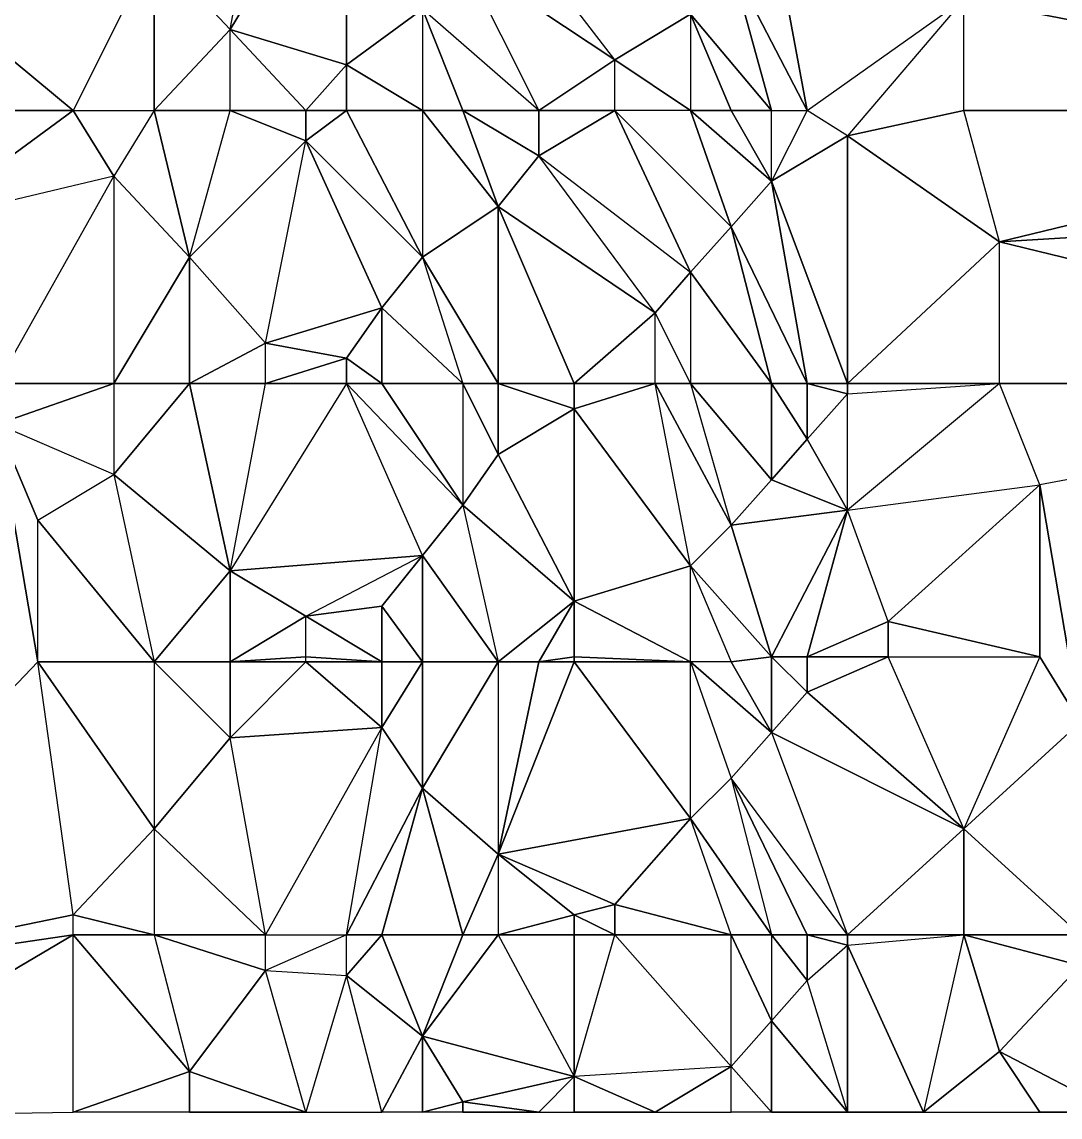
# Model space of a CAD drawing. Header units: metres. Extents: x 121.06818 to 121.07159, y 3.17836 to 3.18313.
# Drawn here: x 121.0695239 to 121.069729, y 3.178596 to 3.1788125 of the extents above; entities that cross this region are included whole.
import ezdxf

# ---------------------------------------------------------------- set-up
doc = ezdxf.new("R2010")
doc.units = ezdxf.units.M

msp = doc.modelspace()

# ---------------------------------------------------------------- linework, layer by layer
at = {"layer": 'DELAUNEY1000', "color": 252}
msp.add_3dface([(121.069633, 3.178686, 0.01013), (121.069656, 3.178686, 0.01015), (121.069633, 3.178687, 0.01013)], dxfattribs=at)
at = {"layer": 'DELAUNEY1007', "color": 252}
msp.add_3dface([(121.069603, 3.178686, 0.0101), (121.069595, 3.178673, 0.01009), (121.069595, 3.178686, 0.01009)], dxfattribs=at)
at = {"layer": 'DELAUNEY1008', "color": 252}
msp.add_3dface([(121.069725, 3.178687, 0.0102), (121.069733, 3.178674, 0.0102), (121.069725, 3.178721, 0.0102)], dxfattribs=at)
at = {"layer": 'DELAUNEY1017', "color": 252}
msp.add_3dface([(121.069618, 3.178686, 0.01011), (121.069603, 3.178686, 0.0101), (121.069603, 3.178707, 0.0101)], dxfattribs=at)
at = {"layer": 'DELAUNEY1018', "color": 252}
msp.add_3dface([(121.069656, 3.178686, 0.01015), (121.069672, 3.178672, 0.01017), (121.069664, 3.178686, 0.01016)], dxfattribs=at)
at = {"layer": 'DELAUNEY1019', "color": 252}
msp.add_3dface([(121.069664, 3.178686, 0.01016), (121.069672, 3.178672, 0.01017), (121.069672, 3.178687, 0.01017)], dxfattribs=at)
at = {"layer": 'DELAUNEY1020', "color": 252}
msp.add_3dface([(121.069695, 3.178687, 0.01019), (121.069725, 3.178687, 0.0102), (121.069695, 3.178694, 0.01019)], dxfattribs=at)
at = {"layer": 'DELAUNEY1036', "color": 252}
msp.add_3dface([(121.069664, 3.178686, 0.01016), (121.069656, 3.178686, 0.01015), (121.069656, 3.178705, 0.01015)], dxfattribs=at)
at = {"layer": 'DELAUNEY1046', "color": 252}
msp.add_3dface([(121.06955, 3.178686, 0.01006), (121.069565, 3.178686, 0.01007), (121.069565, 3.178704, 0.01007)], dxfattribs=at)
at = {"layer": 'DELAUNEY1047', "color": 252}
msp.add_3dface([(121.069565, 3.178686, 0.01007), (121.06958, 3.178686, 0.01008), (121.06958, 3.178687, 0.01008)], dxfattribs=at)
at = {"layer": 'DELAUNEY1048', "color": 252}
msp.add_3dface([(121.069595, 3.178686, 0.01009), (121.06958, 3.178686, 0.01008), (121.06958, 3.178687, 0.01008)], dxfattribs=at)
at = {"layer": 'DELAUNEY1049', "color": 252}
msp.add_3dface([(121.069603, 3.178686, 0.0101), (121.069595, 3.178686, 0.01009), (121.069595, 3.178697, 0.01009)], dxfattribs=at)
at = {"layer": 'DELAUNEY1050', "color": 252}
msp.add_3dface([(121.069664, 3.178686, 0.01016), (121.069672, 3.178687, 0.01017), (121.069656, 3.178705, 0.01015)], dxfattribs=at)
at = {"layer": 'DELAUNEY1051', "color": 252}
msp.add_3dface([(121.069672, 3.178687, 0.01017), (121.069679, 3.17868, 0.01018), (121.069679, 3.178687, 0.01018)], dxfattribs=at)
at = {"layer": 'DELAUNEY1071', "color": 252}
msp.add_3dface([(121.069565, 3.178686, 0.01007), (121.06958, 3.178687, 0.01008), (121.06958, 3.178695, 0.01008)], dxfattribs=at)
at = {"layer": 'DELAUNEY1072', "color": 252}
msp.add_3dface([(121.069672, 3.178687, 0.01017), (121.069679, 3.178687, 0.01018), (121.069687, 3.178716, 0.01019)], dxfattribs=at)
at = {"layer": 'DELAUNEY1073', "color": 252}
msp.add_3dface([(121.069679, 3.178687, 0.01018), (121.069695, 3.178687, 0.01019), (121.069695, 3.178694, 0.01019)], dxfattribs=at)
at = {"layer": 'DELAUNEY1084', "color": 252}
msp.add_3dface([(121.069595, 3.178686, 0.01009), (121.06958, 3.178687, 0.01008), (121.06958, 3.178695, 0.01008)], dxfattribs=at)
at = {"layer": 'DELAUNEY1085', "color": 252}
msp.add_3dface([(121.069626, 3.178686, 0.01012), (121.069633, 3.178687, 0.01013), (121.069633, 3.178698, 0.01013)], dxfattribs=at)
at = {"layer": 'DELAUNEY1098', "color": 252}
msp.add_3dface([(121.069565, 3.178686, 0.01007), (121.06958, 3.178695, 0.01008), (121.069565, 3.178704, 0.01007)], dxfattribs=at)
at = {"layer": 'DELAUNEY1099', "color": 252}
msp.add_3dface([(121.069633, 3.178687, 0.01013), (121.069656, 3.178686, 0.01015), (121.069633, 3.178698, 0.01013)], dxfattribs=at)
at = {"layer": 'DELAUNEY1100', "color": 252}
msp.add_3dface([(121.069679, 3.178687, 0.01018), (121.069695, 3.178694, 0.01019), (121.069687, 3.178716, 0.01019)], dxfattribs=at)
at = {"layer": 'DELAUNEY1117', "color": 252}
msp.add_3dface([(121.069595, 3.178686, 0.01009), (121.06958, 3.178695, 0.01008), (121.069595, 3.178697, 0.01009)], dxfattribs=at)
at = {"layer": 'DELAUNEY1118', "color": 252}
msp.add_3dface([(121.069595, 3.178697, 0.01009), (121.06958, 3.178695, 0.01008), (121.069603, 3.178707, 0.0101)], dxfattribs=at)
at = {"layer": 'DELAUNEY1119', "color": 252}
msp.add_3dface([(121.069603, 3.178686, 0.0101), (121.069595, 3.178697, 0.01009), (121.069603, 3.178707, 0.0101)], dxfattribs=at)
at = {"layer": 'DELAUNEY1120', "color": 252}
msp.add_3dface([(121.069633, 3.178698, 0.01013), (121.069656, 3.178686, 0.01015), (121.069656, 3.178705, 0.01015)], dxfattribs=at)
at = {"layer": 'DELAUNEY1121', "color": 252}
msp.add_3dface([(121.069695, 3.178694, 0.01019), (121.069725, 3.178687, 0.0102), (121.069725, 3.178721, 0.0102)], dxfattribs=at)
at = {"layer": 'DELAUNEY1135', "color": 252}
msp.add_3dface([(121.06955, 3.178686, 0.01006), (121.069565, 3.178704, 0.01007), (121.069542, 3.178723, 0.01006)], dxfattribs=at)
at = {"layer": 'DELAUNEY1136', "color": 252}
msp.add_3dface([(121.069633, 3.178698, 0.01013), (121.069656, 3.178705, 0.01015), (121.069633, 3.178736, 0.01013)], dxfattribs=at)
at = {"layer": 'DELAUNEY1149', "color": 252}
msp.add_3dface([(121.069519, 3.178733, 0.01005), (121.069527, 3.178686, 0.01005), (121.069527, 3.178714, 0.01005)], dxfattribs=at)
at = {"layer": 'DELAUNEY1150', "color": 252}
msp.add_3dface([(121.069565, 3.178704, 0.01007), (121.06958, 3.178695, 0.01008), (121.069603, 3.178707, 0.0101)], dxfattribs=at)
at = {"layer": 'DELAUNEY1151', "color": 252}
msp.add_3dface([(121.069618, 3.178686, 0.01011), (121.069603, 3.178707, 0.0101), (121.069611, 3.178717, 0.01011)], dxfattribs=at)
at = {"layer": 'DELAUNEY1152', "color": 252}
msp.add_3dface([(121.069618, 3.178686, 0.01011), (121.069633, 3.178698, 0.01013), (121.069611, 3.178717, 0.01011)], dxfattribs=at)
at = {"layer": 'DELAUNEY1160', "color": 252}
msp.add_3dface([(121.069656, 3.178705, 0.01015), (121.069672, 3.178687, 0.01017), (121.069664, 3.178713, 0.01016)], dxfattribs=at)
at = {"layer": 'DELAUNEY1161', "color": 252}
msp.add_3dface([(121.069664, 3.178713, 0.01016), (121.069656, 3.178705, 0.01015), (121.069649, 3.178741, 0.01015)], dxfattribs=at)
at = {"layer": 'DELAUNEY1162', "color": 252}
msp.add_3dface([(121.069664, 3.178713, 0.01016), (121.069672, 3.178687, 0.01017), (121.069687, 3.178716, 0.01019)], dxfattribs=at)
at = {"layer": 'DELAUNEY1172', "color": 252}
msp.add_3dface([(121.069519, 3.178733, 0.01005), (121.069527, 3.178714, 0.01005), (121.069542, 3.178723, 0.01006)], dxfattribs=at)
at = {"layer": 'DELAUNEY1173', "color": 252}
msp.add_3dface([(121.06955, 3.178686, 0.01006), (121.069527, 3.178714, 0.01005), (121.069542, 3.178723, 0.01006)], dxfattribs=at)
at = {"layer": 'DELAUNEY1174', "color": 252}
msp.add_3dface([(121.069611, 3.178717, 0.01011), (121.069603, 3.178707, 0.0101), (121.069588, 3.178741, 0.01009)], dxfattribs=at)
at = {"layer": 'DELAUNEY1175', "color": 252}
msp.add_3dface([(121.069695, 3.178694, 0.01019), (121.069687, 3.178716, 0.01019), (121.069725, 3.178721, 0.0102)], dxfattribs=at)
at = {"layer": 'DELAUNEY1182', "color": 252}
msp.add_3dface([(121.069611, 3.178717, 0.01011), (121.069633, 3.178698, 0.01013), (121.069618, 3.178727, 0.01012)], dxfattribs=at)
at = {"layer": 'DELAUNEY1183', "color": 252}
msp.add_3dface([(121.069664, 3.178713, 0.01016), (121.069687, 3.178716, 0.01019), (121.069672, 3.178722, 0.01017)], dxfattribs=at)
at = {"layer": 'DELAUNEY1184', "color": 252}
msp.add_3dface([(121.069725, 3.178721, 0.0102), (121.069733, 3.178674, 0.0102), (121.069832, 3.178741, 0.01021)], dxfattribs=at)
at = {"layer": 'DELAUNEY1191', "color": 252}
msp.add_3dface([(121.069542, 3.178723, 0.01006), (121.069565, 3.178704, 0.01007), (121.069557, 3.178741, 0.01007)], dxfattribs=at)
at = {"layer": 'DELAUNEY1201', "color": 252}
msp.add_3dface([(121.069832, 3.178741, 0.01021), (121.069725, 3.178721, 0.0102), (121.069717, 3.178741, 0.0102)], dxfattribs=at)
at = {"layer": 'DELAUNEY1217', "color": 252}
msp.add_3dface([(121.069664, 3.178713, 0.01016), (121.069672, 3.178722, 0.01017), (121.069656, 3.178741, 0.01016)], dxfattribs=at)
at = {"layer": 'DELAUNEY1218', "color": 252}
msp.add_3dface([(121.069687, 3.178716, 0.01019), (121.069725, 3.178721, 0.0102), (121.069717, 3.178741, 0.0102)], dxfattribs=at)
at = {"layer": 'DELAUNEY1230', "color": 252}
msp.add_3dface([(121.069611, 3.178717, 0.01011), (121.069618, 3.178727, 0.01012), (121.069611, 3.178741, 0.01011)], dxfattribs=at)
at = {"layer": 'DELAUNEY1231', "color": 252}
msp.add_3dface([(121.069618, 3.178727, 0.01012), (121.069633, 3.178698, 0.01013), (121.069633, 3.178736, 0.01013)], dxfattribs=at)
at = {"layer": 'DELAUNEY1232', "color": 252}
msp.add_3dface([(121.069672, 3.178722, 0.01017), (121.069687, 3.178716, 0.01019), (121.069679, 3.17873, 0.01018)], dxfattribs=at)
at = {"layer": 'DELAUNEY1258', "color": 252}
msp.add_3dface([(121.069565, 3.178704, 0.01007), (121.069572, 3.178741, 0.01008), (121.069588, 3.178741, 0.01009)], dxfattribs=at)
at = {"layer": 'DELAUNEY1259', "color": 252}
msp.add_3dface([(121.069565, 3.178704, 0.01007), (121.069572, 3.178741, 0.01008), (121.069557, 3.178741, 0.01007)], dxfattribs=at)
at = {"layer": 'DELAUNEY1260', "color": 252}
msp.add_3dface([(121.069588, 3.178741, 0.01009), (121.069565, 3.178704, 0.01007), (121.069603, 3.178707, 0.0101)], dxfattribs=at)
at = {"layer": 'DELAUNEY1261', "color": 252}
msp.add_3dface([(121.069618, 3.178727, 0.01012), (121.069633, 3.178736, 0.01013), (121.069618, 3.178741, 0.01012)], dxfattribs=at)
at = {"layer": 'DELAUNEY1262', "color": 252}
msp.add_3dface([(121.069633, 3.178736, 0.01013), (121.069656, 3.178705, 0.01015), (121.069649, 3.178741, 0.01015)], dxfattribs=at)
at = {"layer": 'DELAUNEY1271', "color": 252}
msp.add_3dface([(121.069588, 3.178741, 0.01009), (121.069572, 3.178741, 0.01008), (121.069588, 3.178746, 0.01009)], dxfattribs=at)
at = {"layer": 'DELAUNEY1272', "color": 252}
msp.add_3dface([(121.069664, 3.178713, 0.01016), (121.069649, 3.178741, 0.01015), (121.069656, 3.178741, 0.01016)], dxfattribs=at)
at = {"layer": 'DELAUNEY1273', "color": 252}
msp.add_3dface([(121.069672, 3.178722, 0.01017), (121.069679, 3.17873, 0.01018), (121.069672, 3.178741, 0.01017)], dxfattribs=at)
at = {"layer": 'DELAUNEY1274', "color": 252}
msp.add_3dface([(121.069679, 3.17873, 0.01018), (121.069687, 3.178716, 0.01019), (121.069687, 3.178739, 0.01019)], dxfattribs=at)
at = {"layer": 'DELAUNEY1286', "color": 252}
msp.add_3dface([(121.069542, 3.178723, 0.01006), (121.069557, 3.178741, 0.01007), (121.069542, 3.178741, 0.01006)], dxfattribs=at)
at = {"layer": 'DELAUNEY1287', "color": 252}
msp.add_3dface([(121.069611, 3.178717, 0.01011), (121.069588, 3.178741, 0.01009), (121.069595, 3.178741, 0.0101)], dxfattribs=at)
at = {"layer": 'DELAUNEY1288', "color": 252}
msp.add_3dface([(121.069595, 3.178741, 0.0101), (121.069588, 3.178741, 0.01009), (121.069588, 3.178746, 0.01009)], dxfattribs=at)
at = {"layer": 'DELAUNEY1289', "color": 252}
msp.add_3dface([(121.069611, 3.178717, 0.01011), (121.069595, 3.178741, 0.0101), (121.069611, 3.178741, 0.01011)], dxfattribs=at)
at = {"layer": 'DELAUNEY1290', "color": 252}
msp.add_3dface([(121.069633, 3.178736, 0.01013), (121.069649, 3.178741, 0.01015), (121.069633, 3.178741, 0.01013)], dxfattribs=at)
at = {"layer": 'DELAUNEY1300', "color": 252}
msp.add_3dface([(121.069557, 3.178741, 0.01007), (121.069572, 3.178741, 0.01008), (121.069572, 3.178749, 0.01008)], dxfattribs=at)
at = {"layer": 'DELAUNEY1301', "color": 252}
msp.add_3dface([(121.069656, 3.178741, 0.01016), (121.069649, 3.178741, 0.01015), (121.069649, 3.178755, 0.01015)], dxfattribs=at)
at = {"layer": 'DELAUNEY1302', "color": 252}
msp.add_3dface([(121.069687, 3.178716, 0.01019), (121.069687, 3.178739, 0.01019), (121.069717, 3.178741, 0.0102)], dxfattribs=at)
at = {"layer": 'DELAUNEY1311', "color": 252}
msp.add_3dface([(121.069542, 3.178723, 0.01006), (121.069519, 3.178733, 0.01005), (121.069542, 3.178741, 0.01006)], dxfattribs=at)
at = {"layer": 'DELAUNEY1312', "color": 252}
msp.add_3dface([(121.069656, 3.178741, 0.01016), (121.069672, 3.178722, 0.01017), (121.069672, 3.178741, 0.01017)], dxfattribs=at)
at = {"layer": 'DELAUNEY1313', "color": 252}
msp.add_3dface([(121.069679, 3.17873, 0.01018), (121.069687, 3.178739, 0.01019), (121.069679, 3.178741, 0.01018)], dxfattribs=at)
at = {"layer": 'DELAUNEY1314', "color": 252}
msp.add_3dface([(121.069687, 3.178739, 0.01019), (121.069717, 3.178741, 0.0102), (121.069687, 3.178741, 0.01019)], dxfattribs=at)
at = {"layer": 'DELAUNEY1324', "color": 252}
msp.add_3dface([(121.069542, 3.178741, 0.01006), (121.069519, 3.178733, 0.01005), (121.069519, 3.178741, 0.01005)], dxfattribs=at)
at = {"layer": 'DELAUNEY1325', "color": 252}
msp.add_3dface([(121.069611, 3.178741, 0.01011), (121.069595, 3.178741, 0.0101), (121.069595, 3.178756, 0.0101)], dxfattribs=at)
at = {"layer": 'DELAUNEY1326', "color": 252}
msp.add_3dface([(121.069611, 3.178741, 0.01011), (121.069618, 3.178727, 0.01012), (121.069618, 3.178741, 0.01012)], dxfattribs=at)
at = {"layer": 'DELAUNEY1342', "color": 252}
msp.add_3dface([(121.069542, 3.178741, 0.01006), (121.069557, 3.178741, 0.01007), (121.069557, 3.178766, 0.01007)], dxfattribs=at)
at = {"layer": 'DELAUNEY1343', "color": 252}
msp.add_3dface([(121.069656, 3.178741, 0.01016), (121.069672, 3.178741, 0.01017), (121.069656, 3.178763, 0.01016)], dxfattribs=at)
at = {"layer": 'DELAUNEY1344', "color": 252}
msp.add_3dface([(121.069672, 3.178741, 0.01017), (121.069679, 3.17873, 0.01018), (121.069679, 3.178741, 0.01018)], dxfattribs=at)
at = {"layer": 'DELAUNEY1359', "color": 252}
msp.add_3dface([(121.069611, 3.178741, 0.01011), (121.069618, 3.178741, 0.01012), (121.069603, 3.178766, 0.01011)], dxfattribs=at)
at = {"layer": 'DELAUNEY1360', "color": 252}
msp.add_3dface([(121.069618, 3.178741, 0.01012), (121.069633, 3.178736, 0.01013), (121.069633, 3.178741, 0.01013)], dxfattribs=at)
at = {"layer": 'DELAUNEY1367', "color": 252}
msp.add_3dface([(121.069672, 3.178741, 0.01017), (121.069679, 3.178741, 0.01018), (121.069664, 3.178772, 0.01017)], dxfattribs=at)
at = {"layer": 'DELAUNEY1368', "color": 252}
msp.add_3dface([(121.069679, 3.178741, 0.01018), (121.069687, 3.178739, 0.01019), (121.069687, 3.178741, 0.01019)], dxfattribs=at)
at = {"layer": 'DELAUNEY1380', "color": 252}
msp.add_3dface([(121.069504, 3.178773, 0.01005), (121.069519, 3.178741, 0.01005), (121.069542, 3.178782, 0.01006)], dxfattribs=at)
at = {"layer": 'DELAUNEY1381', "color": 252}
msp.add_3dface([(121.069542, 3.178741, 0.01006), (121.069519, 3.178741, 0.01005), (121.069542, 3.178782, 0.01006)], dxfattribs=at)
at = {"layer": 'DELAUNEY1382', "color": 252}
msp.add_3dface([(121.069618, 3.178741, 0.01012), (121.069633, 3.178741, 0.01013), (121.069618, 3.178776, 0.01012)], dxfattribs=at)
at = {"layer": 'DELAUNEY1383', "color": 252}
msp.add_3dface([(121.069633, 3.178741, 0.01013), (121.069649, 3.178741, 0.01015), (121.069649, 3.178755, 0.01015)], dxfattribs=at)
at = {"layer": 'DELAUNEY1384', "color": 252}
msp.add_3dface([(121.069679, 3.178741, 0.01018), (121.069687, 3.178741, 0.01019), (121.069672, 3.178781, 0.01018)], dxfattribs=at)
at = {"layer": 'DELAUNEY1400', "color": 252}
msp.add_3dface([(121.069588, 3.178746, 0.01009), (121.069572, 3.178741, 0.01008), (121.069572, 3.178749, 0.01008)], dxfattribs=at)
at = {"layer": 'DELAUNEY1401', "color": 252}
msp.add_3dface([(121.069687, 3.178741, 0.01019), (121.069717, 3.178741, 0.0102), (121.069717, 3.178769, 0.0102)], dxfattribs=at)
at = {"layer": 'DELAUNEY1414', "color": 252}
msp.add_3dface([(121.069557, 3.178741, 0.01007), (121.069572, 3.178749, 0.01008), (121.069557, 3.178766, 0.01007)], dxfattribs=at)
at = {"layer": 'DELAUNEY1415', "color": 252}
msp.add_3dface([(121.069595, 3.178741, 0.0101), (121.069588, 3.178746, 0.01009), (121.069595, 3.178756, 0.0101)], dxfattribs=at)
at = {"layer": 'DELAUNEY1423', "color": 252}
msp.add_3dface([(121.069588, 3.178746, 0.01009), (121.069572, 3.178749, 0.01008), (121.069595, 3.178756, 0.0101)], dxfattribs=at)
at = {"layer": 'DELAUNEY1424', "color": 252}
msp.add_3dface([(121.069633, 3.178741, 0.01013), (121.069649, 3.178755, 0.01015), (121.069618, 3.178776, 0.01012)], dxfattribs=at)
at = {"layer": 'DELAUNEY1425', "color": 252}
msp.add_3dface([(121.069656, 3.178741, 0.01016), (121.069649, 3.178755, 0.01015), (121.069656, 3.178763, 0.01016)], dxfattribs=at)
at = {"layer": 'DELAUNEY1437', "color": 252}
msp.add_3dface([(121.069611, 3.178741, 0.01011), (121.069595, 3.178756, 0.0101), (121.069603, 3.178766, 0.01011)], dxfattribs=at)
at = {"layer": 'DELAUNEY1454', "color": 252}
msp.add_3dface([(121.069542, 3.178741, 0.01006), (121.069557, 3.178766, 0.01007), (121.069542, 3.178782, 0.01006)], dxfattribs=at)
at = {"layer": 'DELAUNEY1455', "color": 252}
msp.add_3dface([(121.069656, 3.178763, 0.01016), (121.069649, 3.178755, 0.01015), (121.069626, 3.178786, 0.01013)], dxfattribs=at)
at = {"layer": 'DELAUNEY1456', "color": 252}
msp.add_3dface([(121.069656, 3.178763, 0.01016), (121.069672, 3.178741, 0.01017), (121.069664, 3.178772, 0.01017)], dxfattribs=at)
at = {"layer": 'DELAUNEY1457', "color": 252}
msp.add_3dface([(121.069832, 3.178741, 0.01021), (121.069717, 3.178741, 0.0102), (121.069717, 3.178769, 0.0102)], dxfattribs=at)
at = {"layer": 'DELAUNEY1463', "color": 252}
msp.add_3dface([(121.069557, 3.178766, 0.01007), (121.069572, 3.178749, 0.01008), (121.06958, 3.178789, 0.01009)], dxfattribs=at)
at = {"layer": 'DELAUNEY1464', "color": 252}
msp.add_3dface([(121.069603, 3.178766, 0.01011), (121.069595, 3.178756, 0.0101), (121.06958, 3.178789, 0.01009)], dxfattribs=at)
at = {"layer": 'DELAUNEY1465', "color": 252}
msp.add_3dface([(121.069687, 3.178741, 0.01019), (121.069717, 3.178769, 0.0102), (121.069687, 3.17879, 0.01019)], dxfattribs=at)
at = {"layer": 'DELAUNEY1478', "color": 252}
msp.add_3dface([(121.069595, 3.178756, 0.0101), (121.069572, 3.178749, 0.01008), (121.06958, 3.178789, 0.01009)], dxfattribs=at)
at = {"layer": 'DELAUNEY1479', "color": 252}
msp.add_3dface([(121.069603, 3.178766, 0.01011), (121.069618, 3.178741, 0.01012), (121.069618, 3.178776, 0.01012)], dxfattribs=at)
at = {"layer": 'DELAUNEY1480', "color": 252}
msp.add_3dface([(121.069832, 3.178741, 0.01021), (121.069717, 3.178769, 0.0102), (121.069832, 3.178776, 0.01021)], dxfattribs=at)
at = {"layer": 'DELAUNEY1488', "color": 252}
msp.add_3dface([(121.069603, 3.178766, 0.01011), (121.069618, 3.178776, 0.01012), (121.069603, 3.178795, 0.01011)], dxfattribs=at)
at = {"layer": 'DELAUNEY1489', "color": 252}
msp.add_3dface([(121.069656, 3.178763, 0.01016), (121.069664, 3.178772, 0.01017), (121.069641, 3.178795, 0.01015)], dxfattribs=at)
at = {"layer": 'DELAUNEY1490', "color": 252}
msp.add_3dface([(121.069664, 3.178772, 0.01017), (121.069679, 3.178741, 0.01018), (121.069672, 3.178781, 0.01018)], dxfattribs=at)
at = {"layer": 'DELAUNEY1491', "color": 252}
msp.add_3dface([(121.069832, 3.178776, 0.01021), (121.069717, 3.178769, 0.0102), (121.069824, 3.178795, 0.01021)], dxfattribs=at)
at = {"layer": 'DELAUNEY15', "color": 252}
msp.add_3dface([(121.069473, 3.178596, 0.01004), (121.069534, 3.178597, 0.01005), (121.069534, 3.178632, 0.01005)], dxfattribs=at)
at = {"layer": 'DELAUNEY1506', "color": 252}
msp.add_3dface([(121.069542, 3.178782, 0.01006), (121.069557, 3.178766, 0.01007), (121.06955, 3.178795, 0.01007)], dxfattribs=at)
at = {"layer": 'DELAUNEY1507', "color": 252}
msp.add_3dface([(121.069618, 3.178776, 0.01012), (121.069649, 3.178755, 0.01015), (121.069626, 3.178786, 0.01013)], dxfattribs=at)
at = {"layer": 'DELAUNEY1508', "color": 252}
msp.add_3dface([(121.069672, 3.178781, 0.01018), (121.069687, 3.178741, 0.01019), (121.069687, 3.17879, 0.01019)], dxfattribs=at)
at = {"layer": 'DELAUNEY1520', "color": 252}
msp.add_3dface([(121.069664, 3.178772, 0.01017), (121.069672, 3.178781, 0.01018), (121.069656, 3.178795, 0.01016)], dxfattribs=at)
at = {"layer": 'DELAUNEY1521', "color": 252}
msp.add_3dface([(121.069824, 3.178795, 0.01021), (121.069717, 3.178769, 0.0102), (121.06971, 3.178795, 0.0102)], dxfattribs=at)
at = {"layer": 'DELAUNEY1533', "color": 252}
msp.add_3dface([(121.069542, 3.178782, 0.01006), (121.069504, 3.178773, 0.01005), (121.069534, 3.178795, 0.01006)], dxfattribs=at)
at = {"layer": 'DELAUNEY1534', "color": 252}
msp.add_3dface([(121.069672, 3.178781, 0.01018), (121.069687, 3.17879, 0.01019), (121.069679, 3.178795, 0.01019)], dxfattribs=at)
at = {"layer": 'DELAUNEY1535', "color": 252}
msp.add_3dface([(121.069687, 3.17879, 0.01019), (121.069717, 3.178769, 0.0102), (121.06971, 3.178795, 0.0102)], dxfattribs=at)
at = {"layer": 'DELAUNEY1548', "color": 252}
msp.add_3dface([(121.06958, 3.178789, 0.01009), (121.069557, 3.178766, 0.01007), (121.069565, 3.178795, 0.01008)], dxfattribs=at)
at = {"layer": 'DELAUNEY1558', "color": 252}
msp.add_3dface([(121.069618, 3.178776, 0.01012), (121.069626, 3.178786, 0.01013), (121.069611, 3.178795, 0.01012)], dxfattribs=at)
at = {"layer": 'DELAUNEY1563', "color": 252}
msp.add_3dface([(121.069603, 3.178766, 0.01011), (121.06958, 3.178789, 0.01009), (121.069588, 3.178795, 0.0101)], dxfattribs=at)
at = {"layer": 'DELAUNEY1564', "color": 252}
msp.add_3dface([(121.069626, 3.178786, 0.01013), (121.069656, 3.178763, 0.01016), (121.069641, 3.178795, 0.01015)], dxfattribs=at)
at = {"layer": 'DELAUNEY1576', "color": 252}
msp.add_3dface([(121.069626, 3.178786, 0.01013), (121.069641, 3.178795, 0.01015), (121.069626, 3.178795, 0.01013)], dxfattribs=at)
at = {"layer": 'DELAUNEY1591', "color": 252}
msp.add_3dface([(121.069534, 3.178795, 0.01006), (121.069504, 3.178773, 0.01005), (121.069504, 3.178795, 0.01005)], dxfattribs=at)
at = {"layer": 'DELAUNEY1592', "color": 252}
msp.add_3dface([(121.069557, 3.178766, 0.01007), (121.069565, 3.178795, 0.01008), (121.06955, 3.178795, 0.01007)], dxfattribs=at)
at = {"layer": 'DELAUNEY1593', "color": 252}
msp.add_3dface([(121.069588, 3.178795, 0.0101), (121.06958, 3.178789, 0.01009), (121.06958, 3.178795, 0.01009)], dxfattribs=at)
at = {"layer": 'DELAUNEY1594', "color": 252}
msp.add_3dface([(121.069603, 3.178766, 0.01011), (121.069588, 3.178795, 0.0101), (121.069603, 3.178795, 0.01011)], dxfattribs=at)
at = {"layer": 'DELAUNEY1595', "color": 252}
msp.add_3dface([(121.069687, 3.17879, 0.01019), (121.06971, 3.178795, 0.0102), (121.06971, 3.178817, 0.0102)], dxfattribs=at)
at = {"layer": 'DELAUNEY16', "color": 252}
msp.add_3dface([(121.069557, 3.178597, 0.01006), (121.069534, 3.178597, 0.01005), (121.069557, 3.178605, 0.01006)], dxfattribs=at)
at = {"layer": 'DELAUNEY1602', "color": 252}
msp.add_3dface([(121.069542, 3.178782, 0.01006), (121.069534, 3.178795, 0.01006), (121.06955, 3.178795, 0.01007)], dxfattribs=at)
at = {"layer": 'DELAUNEY1603', "color": 252}
msp.add_3dface([(121.06958, 3.178789, 0.01009), (121.069565, 3.178795, 0.01008), (121.06958, 3.178795, 0.01009)], dxfattribs=at)
at = {"layer": 'DELAUNEY1604', "color": 252}
msp.add_3dface([(121.069603, 3.178795, 0.01011), (121.069588, 3.178795, 0.0101), (121.069588, 3.178804, 0.0101)], dxfattribs=at)
at = {"layer": 'DELAUNEY1605', "color": 252}
msp.add_3dface([(121.069603, 3.178795, 0.01011), (121.069618, 3.178776, 0.01012), (121.069611, 3.178795, 0.01012)], dxfattribs=at)
at = {"layer": 'DELAUNEY1606', "color": 252}
msp.add_3dface([(121.069641, 3.178795, 0.01015), (121.069664, 3.178772, 0.01017), (121.069656, 3.178795, 0.01016)], dxfattribs=at)
at = {"layer": 'DELAUNEY1607', "color": 252}
msp.add_3dface([(121.069656, 3.178795, 0.01016), (121.069641, 3.178795, 0.01015), (121.069641, 3.178805, 0.01015)], dxfattribs=at)
at = {"layer": 'DELAUNEY1618', "color": 252}
msp.add_3dface([(121.06955, 3.178795, 0.01007), (121.069565, 3.178795, 0.01008), (121.069565, 3.178811, 0.01008)], dxfattribs=at)
at = {"layer": 'DELAUNEY1619', "color": 252}
msp.add_3dface([(121.069603, 3.178795, 0.01011), (121.069611, 3.178795, 0.01012), (121.069603, 3.178815, 0.01011)], dxfattribs=at)
at = {"layer": 'DELAUNEY1631', "color": 252}
msp.add_3dface([(121.069534, 3.178795, 0.01006), (121.069504, 3.178795, 0.01005), (121.069511, 3.178814, 0.01005)], dxfattribs=at)
at = {"layer": 'DELAUNEY1632', "color": 252}
msp.add_3dface([(121.069656, 3.178795, 0.01016), (121.069672, 3.178781, 0.01018), (121.069664, 3.178795, 0.01017)], dxfattribs=at)
at = {"layer": 'DELAUNEY1633', "color": 252}
msp.add_3dface([(121.069656, 3.178795, 0.01016), (121.069664, 3.178795, 0.01017), (121.069656, 3.178814, 0.01016)], dxfattribs=at)
at = {"layer": 'DELAUNEY1634', "color": 252}
msp.add_3dface([(121.069664, 3.178795, 0.01017), (121.069672, 3.178781, 0.01018), (121.069672, 3.178795, 0.01018)], dxfattribs=at)
at = {"layer": 'DELAUNEY1648', "color": 252}
msp.add_3dface([(121.069611, 3.178795, 0.01012), (121.069626, 3.178786, 0.01013), (121.069626, 3.178795, 0.01013)], dxfattribs=at)
at = {"layer": 'DELAUNEY1649', "color": 252}
msp.add_3dface([(121.069672, 3.178781, 0.01018), (121.069672, 3.178795, 0.01018), (121.069679, 3.178795, 0.01019)], dxfattribs=at)
at = {"layer": 'DELAUNEY1650', "color": 252}
msp.add_3dface([(121.069687, 3.17879, 0.01019), (121.069679, 3.178795, 0.01019), (121.06971, 3.178817, 0.0102)], dxfattribs=at)
at = {"layer": 'DELAUNEY1661', "color": 252}
msp.add_3dface([(121.069664, 3.178795, 0.01017), (121.069672, 3.178795, 0.01018), (121.069656, 3.178814, 0.01016)], dxfattribs=at)
at = {"layer": 'DELAUNEY1662', "color": 252}
msp.add_3dface([(121.069672, 3.178795, 0.01018), (121.069679, 3.178795, 0.01019), (121.069664, 3.178824, 0.01017)], dxfattribs=at)
at = {"layer": 'DELAUNEY1670', "color": 252}
msp.add_3dface([(121.069534, 3.178795, 0.01006), (121.06955, 3.178795, 0.01007), (121.06955, 3.178827, 0.01007)], dxfattribs=at)
at = {"layer": 'DELAUNEY1671', "color": 252}
msp.add_3dface([(121.06958, 3.178795, 0.01009), (121.069565, 3.178795, 0.01008), (121.069565, 3.178811, 0.01008)], dxfattribs=at)
at = {"layer": 'DELAUNEY1672', "color": 252}
msp.add_3dface([(121.069611, 3.178795, 0.01012), (121.069626, 3.178795, 0.01013), (121.069603, 3.178815, 0.01011)], dxfattribs=at)
at = {"layer": 'DELAUNEY1673', "color": 252}
msp.add_3dface([(121.069626, 3.178795, 0.01013), (121.069641, 3.178795, 0.01015), (121.069641, 3.178805, 0.01015)], dxfattribs=at)
at = {"layer": 'DELAUNEY1689', "color": 252}
msp.add_3dface([(121.069588, 3.178795, 0.0101), (121.06958, 3.178795, 0.01009), (121.069588, 3.178804, 0.0101)], dxfattribs=at)
at = {"layer": 'DELAUNEY17', "color": 252}
msp.add_3dface([(121.069557, 3.178597, 0.01006), (121.06958, 3.178597, 0.01007), (121.069557, 3.178605, 0.01006)], dxfattribs=at)
at = {"layer": 'DELAUNEY1709', "color": 252}
msp.add_3dface([(121.069534, 3.178795, 0.01006), (121.069511, 3.178814, 0.01005), (121.06955, 3.178827, 0.01007)], dxfattribs=at)
at = {"layer": 'DELAUNEY1710', "color": 252}
msp.add_3dface([(121.069588, 3.178804, 0.0101), (121.06958, 3.178795, 0.01009), (121.069565, 3.178811, 0.01008)], dxfattribs=at)
at = {"layer": 'DELAUNEY1711', "color": 252}
msp.add_3dface([(121.069603, 3.178795, 0.01011), (121.069588, 3.178804, 0.0101), (121.069603, 3.178815, 0.01011)], dxfattribs=at)
at = {"layer": 'DELAUNEY1712', "color": 252}
msp.add_3dface([(121.069626, 3.178795, 0.01013), (121.069641, 3.178805, 0.01015), (121.069611, 3.178825, 0.01012)], dxfattribs=at)
at = {"layer": 'DELAUNEY1713', "color": 252}
msp.add_3dface([(121.069824, 3.178795, 0.01021), (121.06971, 3.178795, 0.0102), (121.06971, 3.178817, 0.0102)], dxfattribs=at)
at = {"layer": 'DELAUNEY1722', "color": 252}
msp.add_3dface([(121.06955, 3.178795, 0.01007), (121.069565, 3.178811, 0.01008), (121.06955, 3.178827, 0.01007)], dxfattribs=at)
at = {"layer": 'DELAUNEY1723', "color": 252}
msp.add_3dface([(121.069656, 3.178795, 0.01016), (121.069641, 3.178805, 0.01015), (121.069656, 3.178814, 0.01016)], dxfattribs=at)
at = {"layer": 'DELAUNEY1733', "color": 252}
msp.add_3dface([(121.069603, 3.178815, 0.01011), (121.069588, 3.178804, 0.0101), (121.069588, 3.178849, 0.0101)], dxfattribs=at)
at = {"layer": 'DELAUNEY1734', "color": 252}
msp.add_3dface([(121.069656, 3.178814, 0.01016), (121.069641, 3.178805, 0.01015), (121.069618, 3.178835, 0.01013)], dxfattribs=at)
at = {"layer": 'DELAUNEY1745', "color": 252}
msp.add_3dface([(121.069588, 3.178804, 0.0101), (121.069565, 3.178811, 0.01008), (121.069588, 3.178849, 0.0101)], dxfattribs=at)
at = {"layer": 'DELAUNEY1746', "color": 252}
msp.add_3dface([(121.069679, 3.178795, 0.01019), (121.06971, 3.178817, 0.0102), (121.069672, 3.178833, 0.01018)], dxfattribs=at)
at = {"layer": 'DELAUNEY1747', "color": 252}
msp.add_3dface([(121.069824, 3.178795, 0.01021), (121.06971, 3.178817, 0.0102), (121.069824, 3.178822, 0.01021)], dxfattribs=at)
at = {"layer": 'DELAUNEY1760', "color": 252}
msp.add_3dface([(121.069656, 3.178814, 0.01016), (121.069672, 3.178795, 0.01018), (121.069664, 3.178824, 0.01017)], dxfattribs=at)
at = {"layer": 'DELAUNEY1775', "color": 252}
msp.add_3dface([(121.06955, 3.178827, 0.01007), (121.069565, 3.178811, 0.01008), (121.069572, 3.178849, 0.01009)], dxfattribs=at)
at = {"layer": 'DELAUNEY1776', "color": 252}
msp.add_3dface([(121.069603, 3.178815, 0.01011), (121.069611, 3.178825, 0.01012), (121.069626, 3.178795, 0.01013)], dxfattribs=at)
at = {"layer": 'DELAUNEY1779', "color": 252}
msp.add_3dface([(121.069664, 3.178824, 0.01017), (121.069679, 3.178795, 0.01019), (121.069672, 3.178833, 0.01018)], dxfattribs=at)
at = {"layer": 'DELAUNEY1787', "color": 252}
msp.add_3dface([(121.069611, 3.178825, 0.01012), (121.069641, 3.178805, 0.01015), (121.069618, 3.178835, 0.01013)], dxfattribs=at)
at = {"layer": 'DELAUNEY18', "color": 252}
msp.add_3dface([(121.06958, 3.178597, 0.01007), (121.069595, 3.178597, 0.01008), (121.069588, 3.178624, 0.01008)], dxfattribs=at)
at = {"layer": 'DELAUNEY1841', "color": 252}
msp.add_3dface([(121.069588, 3.178849, 0.0101), (121.069565, 3.178811, 0.01008), (121.069572, 3.178849, 0.01009)], dxfattribs=at)
at = {"layer": 'DELAUNEY19', "color": 252}
msp.add_3dface([(121.069603, 3.178597, 0.01009), (121.069595, 3.178597, 0.01008), (121.069603, 3.178612, 0.01009)], dxfattribs=at)
at = {"layer": 'DELAUNEY20', "color": 252}
msp.add_3dface([(121.069611, 3.178597, 0.0101), (121.069603, 3.178597, 0.01009), (121.069611, 3.178599, 0.0101)], dxfattribs=at)
at = {"layer": 'DELAUNEY21', "color": 252}
msp.add_3dface([(121.069626, 3.178597, 0.01011), (121.069611, 3.178597, 0.0101), (121.069611, 3.178599, 0.0101)], dxfattribs=at)
at = {"layer": 'DELAUNEY22', "color": 252}
msp.add_3dface([(121.069626, 3.178597, 0.01011), (121.069633, 3.178597, 0.01012), (121.069633, 3.178604, 0.01012)], dxfattribs=at)
at = {"layer": 'DELAUNEY23', "color": 252}
msp.add_3dface([(121.069633, 3.178597, 0.01012), (121.069649, 3.178597, 0.01013), (121.069633, 3.178604, 0.01012)], dxfattribs=at)
at = {"layer": 'DELAUNEY24', "color": 252}
msp.add_3dface([(121.069649, 3.178597, 0.01013), (121.069664, 3.178597, 0.01015), (121.069664, 3.178606, 0.01015)], dxfattribs=at)
at = {"layer": 'DELAUNEY25', "color": 252}
msp.add_3dface([(121.069672, 3.178597, 0.01016), (121.069664, 3.178597, 0.01015), (121.069664, 3.178606, 0.01015)], dxfattribs=at)
at = {"layer": 'DELAUNEY26', "color": 252}
msp.add_3dface([(121.069672, 3.178597, 0.01016), (121.069687, 3.178597, 0.01017), (121.069672, 3.178615, 0.01016)], dxfattribs=at)
at = {"layer": 'DELAUNEY27', "color": 252}
msp.add_3dface([(121.069687, 3.178597, 0.01017), (121.069702, 3.178597, 0.01018), (121.069687, 3.17863, 0.01018)], dxfattribs=at)
at = {"layer": 'DELAUNEY28', "color": 252}
msp.add_3dface([(121.069702, 3.178597, 0.01018), (121.069725, 3.178597, 0.01019), (121.069717, 3.178609, 0.01019)], dxfattribs=at)
at = {"layer": 'DELAUNEY29', "color": 252}
msp.add_3dface([(121.069725, 3.178597, 0.01019), (121.06974, 3.178597, 0.0102), (121.069717, 3.178609, 0.01019)], dxfattribs=at)
at = {"layer": 'DELAUNEY568', "color": 252}
msp.add_3dface([(121.069611, 3.178599, 0.0101), (121.069603, 3.178597, 0.01009), (121.069603, 3.178612, 0.01009)], dxfattribs=at)
at = {"layer": 'DELAUNEY569', "color": 252}
msp.add_3dface([(121.069611, 3.178599, 0.0101), (121.069611, 3.178597, 0.0101), (121.069626, 3.178597, 0.01011)], dxfattribs=at)
at = {"layer": 'DELAUNEY570', "color": 252}
msp.add_3dface([(121.069702, 3.178597, 0.01018), (121.069717, 3.178609, 0.01019), (121.06971, 3.178632, 0.01019)], dxfattribs=at)
at = {"layer": 'DELAUNEY571', "color": 252}
msp.add_3dface([(121.069725, 3.178597, 0.01019), (121.069717, 3.178609, 0.01019), (121.06974, 3.178597, 0.0102)], dxfattribs=at)
at = {"layer": 'DELAUNEY586', "color": 252}
msp.add_3dface([(121.069626, 3.178597, 0.01011), (121.069611, 3.178599, 0.0101), (121.069633, 3.178604, 0.01012)], dxfattribs=at)
at = {"layer": 'DELAUNEY587', "color": 252}
msp.add_3dface([(121.069633, 3.178597, 0.01012), (121.069633, 3.178604, 0.01012), (121.069649, 3.178597, 0.01013)], dxfattribs=at)
at = {"layer": 'DELAUNEY598', "color": 252}
msp.add_3dface([(121.069466, 3.178622, 0.01004), (121.069473, 3.178596, 0.01004), (121.069534, 3.178632, 0.01005)], dxfattribs=at)
at = {"layer": 'DELAUNEY599', "color": 252}
msp.add_3dface([(121.069557, 3.178605, 0.01006), (121.069534, 3.178597, 0.01005), (121.069534, 3.178632, 0.01005)], dxfattribs=at)
at = {"layer": 'DELAUNEY600', "color": 252}
msp.add_3dface([(121.069557, 3.178597, 0.01006), (121.069557, 3.178605, 0.01006), (121.06958, 3.178597, 0.01007)], dxfattribs=at)
at = {"layer": 'DELAUNEY601', "color": 252}
msp.add_3dface([(121.069557, 3.178605, 0.01006), (121.06958, 3.178597, 0.01007), (121.069572, 3.178625, 0.01007)], dxfattribs=at)
at = {"layer": 'DELAUNEY602', "color": 252}
msp.add_3dface([(121.069633, 3.178604, 0.01012), (121.069649, 3.178597, 0.01013), (121.069664, 3.178606, 0.01015)], dxfattribs=at)
at = {"layer": 'DELAUNEY603', "color": 252}
msp.add_3dface([(121.069664, 3.178597, 0.01015), (121.069664, 3.178606, 0.01015), (121.069672, 3.178597, 0.01016)], dxfattribs=at)
at = {"layer": 'DELAUNEY604', "color": 252}
msp.add_3dface([(121.069672, 3.178597, 0.01016), (121.069664, 3.178606, 0.01015), (121.069672, 3.178615, 0.01016)], dxfattribs=at)
at = {"layer": 'DELAUNEY613', "color": 252}
msp.add_3dface([(121.069603, 3.178612, 0.01009), (121.069595, 3.178597, 0.01008), (121.069588, 3.178624, 0.01008)], dxfattribs=at)
at = {"layer": 'DELAUNEY614', "color": 252}
msp.add_3dface([(121.069611, 3.178599, 0.0101), (121.069603, 3.178612, 0.01009), (121.069633, 3.178604, 0.01012)], dxfattribs=at)
at = {"layer": 'DELAUNEY628', "color": 252}
msp.add_3dface([(121.069672, 3.178615, 0.01016), (121.069664, 3.178606, 0.01015), (121.069664, 3.178632, 0.01015)], dxfattribs=at)
at = {"layer": 'DELAUNEY629', "color": 252}
msp.add_3dface([(121.069672, 3.178597, 0.01016), (121.069672, 3.178615, 0.01016), (121.069687, 3.178597, 0.01017)], dxfattribs=at)
at = {"layer": 'DELAUNEY630', "color": 252}
msp.add_3dface([(121.069672, 3.178615, 0.01016), (121.069687, 3.178597, 0.01017), (121.069679, 3.178623, 0.01017)], dxfattribs=at)
at = {"layer": 'DELAUNEY642', "color": 252}
msp.add_3dface([(121.069557, 3.178605, 0.01006), (121.069572, 3.178625, 0.01007), (121.06955, 3.178632, 0.01006)], dxfattribs=at)
at = {"layer": 'DELAUNEY643', "color": 252}
msp.add_3dface([(121.06958, 3.178597, 0.01007), (121.069572, 3.178625, 0.01007), (121.069588, 3.178624, 0.01008)], dxfattribs=at)
at = {"layer": 'DELAUNEY656', "color": 252}
msp.add_3dface([(121.069603, 3.178612, 0.01009), (121.069588, 3.178624, 0.01008), (121.069595, 3.178632, 0.01009)], dxfattribs=at)
at = {"layer": 'DELAUNEY657', "color": 252}
msp.add_3dface([(121.069672, 3.178615, 0.01016), (121.069679, 3.178623, 0.01017), (121.069672, 3.178632, 0.01016)], dxfattribs=at)
at = {"layer": 'DELAUNEY658', "color": 252}
msp.add_3dface([(121.069687, 3.178597, 0.01017), (121.069679, 3.178623, 0.01017), (121.069687, 3.17863, 0.01018)], dxfattribs=at)
at = {"layer": 'DELAUNEY659', "color": 252}
msp.add_3dface([(121.069717, 3.178609, 0.01019), (121.069733, 3.178626, 0.0102), (121.06971, 3.178632, 0.01019)], dxfattribs=at)
at = {"layer": 'DELAUNEY660', "color": 252}
msp.add_3dface([(121.069717, 3.178609, 0.01019), (121.06974, 3.178597, 0.0102), (121.069733, 3.178626, 0.0102)], dxfattribs=at)
at = {"layer": 'DELAUNEY674', "color": 252}
msp.add_3dface([(121.069572, 3.178625, 0.01007), (121.069588, 3.178624, 0.01008), (121.069588, 3.178632, 0.01008)], dxfattribs=at)
at = {"layer": 'DELAUNEY675', "color": 252}
msp.add_3dface([(121.069633, 3.178604, 0.01012), (121.069603, 3.178612, 0.01009), (121.069618, 3.178632, 0.01011)], dxfattribs=at)
at = {"layer": 'DELAUNEY676', "color": 252}
msp.add_3dface([(121.069679, 3.178623, 0.01017), (121.069687, 3.17863, 0.01018), (121.069679, 3.178632, 0.01017)], dxfattribs=at)
at = {"layer": 'DELAUNEY677', "color": 252}
msp.add_3dface([(121.069687, 3.178597, 0.01017), (121.069687, 3.17863, 0.01018), (121.069702, 3.178597, 0.01018)], dxfattribs=at)
at = {"layer": 'DELAUNEY678', "color": 252}
msp.add_3dface([(121.069702, 3.178597, 0.01018), (121.069687, 3.17863, 0.01018), (121.06971, 3.178632, 0.01019)], dxfattribs=at)
at = {"layer": 'DELAUNEY689', "color": 252}
msp.add_3dface([(121.069557, 3.178605, 0.01006), (121.069534, 3.178632, 0.01005), (121.06955, 3.178632, 0.01006)], dxfattribs=at)
at = {"layer": 'DELAUNEY690', "color": 252}
msp.add_3dface([(121.06955, 3.178632, 0.01006), (121.069534, 3.178632, 0.01005), (121.069534, 3.178636, 0.01005)], dxfattribs=at)
at = {"layer": 'DELAUNEY691', "color": 252}
msp.add_3dface([(121.069618, 3.178632, 0.01011), (121.069603, 3.178612, 0.01009), (121.069611, 3.178632, 0.0101)], dxfattribs=at)
at = {"layer": 'DELAUNEY692', "color": 252}
msp.add_3dface([(121.069618, 3.178632, 0.01011), (121.069633, 3.178604, 0.01012), (121.069633, 3.178632, 0.01012)], dxfattribs=at)
at = {"layer": 'DELAUNEY693', "color": 252}
msp.add_3dface([(121.069633, 3.178604, 0.01012), (121.069641, 3.178632, 0.01013), (121.069664, 3.178606, 0.01015)], dxfattribs=at)
at = {"layer": 'DELAUNEY694', "color": 252}
msp.add_3dface([(121.069633, 3.178604, 0.01012), (121.069641, 3.178632, 0.01013), (121.069633, 3.178632, 0.01012)], dxfattribs=at)
at = {"layer": 'DELAUNEY695', "color": 252}
msp.add_3dface([(121.069641, 3.178632, 0.01013), (121.069664, 3.178606, 0.01015), (121.069664, 3.178632, 0.01015)], dxfattribs=at)
at = {"layer": 'DELAUNEY708', "color": 252}
msp.add_3dface([(121.069611, 3.178632, 0.0101), (121.069603, 3.178612, 0.01009), (121.069595, 3.178632, 0.01009)], dxfattribs=at)
at = {"layer": 'DELAUNEY709', "color": 252}
msp.add_3dface([(121.069687, 3.17863, 0.01018), (121.06971, 3.178632, 0.01019), (121.069687, 3.178632, 0.01018)], dxfattribs=at)
at = {"layer": 'DELAUNEY721', "color": 252}
msp.add_3dface([(121.069466, 3.178622, 0.01004), (121.069534, 3.178632, 0.01005), (121.069534, 3.178636, 0.01005)], dxfattribs=at)
at = {"layer": 'DELAUNEY722', "color": 252}
msp.add_3dface([(121.06955, 3.178632, 0.01006), (121.069572, 3.178625, 0.01007), (121.069572, 3.178632, 0.01007)], dxfattribs=at)
at = {"layer": 'DELAUNEY723', "color": 252}
msp.add_3dface([(121.069595, 3.178632, 0.01009), (121.069588, 3.178624, 0.01008), (121.069588, 3.178632, 0.01008)], dxfattribs=at)
at = {"layer": 'DELAUNEY724', "color": 252}
msp.add_3dface([(121.069618, 3.178632, 0.01011), (121.069611, 3.178632, 0.0101), (121.069618, 3.178648, 0.01011)], dxfattribs=at)
at = {"layer": 'DELAUNEY725', "color": 252}
msp.add_3dface([(121.069618, 3.178632, 0.01011), (121.069633, 3.178632, 0.01012), (121.069633, 3.178636, 0.01012)], dxfattribs=at)
at = {"layer": 'DELAUNEY726', "color": 252}
msp.add_3dface([(121.069633, 3.178632, 0.01012), (121.069641, 3.178632, 0.01013), (121.069633, 3.178636, 0.01012)], dxfattribs=at)
at = {"layer": 'DELAUNEY727', "color": 252}
msp.add_3dface([(121.069641, 3.178632, 0.01013), (121.069664, 3.178632, 0.01015), (121.069641, 3.178638, 0.01013)], dxfattribs=at)
at = {"layer": 'DELAUNEY728', "color": 252}
msp.add_3dface([(121.069672, 3.178615, 0.01016), (121.069664, 3.178632, 0.01015), (121.069672, 3.178632, 0.01016)], dxfattribs=at)
at = {"layer": 'DELAUNEY741', "color": 252}
msp.add_3dface([(121.06971, 3.178632, 0.01019), (121.069733, 3.178626, 0.0102), (121.069733, 3.178632, 0.0102)], dxfattribs=at)
at = {"layer": 'DELAUNEY754', "color": 252}
msp.add_3dface([(121.069611, 3.178632, 0.0101), (121.069595, 3.178632, 0.01009), (121.069603, 3.178661, 0.0101)], dxfattribs=at)
at = {"layer": 'DELAUNEY755', "color": 252}
msp.add_3dface([(121.069672, 3.178632, 0.01016), (121.069664, 3.178632, 0.01015), (121.069656, 3.178655, 0.01015)], dxfattribs=at)
at = {"layer": 'DELAUNEY756', "color": 252}
msp.add_3dface([(121.069672, 3.178632, 0.01016), (121.069679, 3.178623, 0.01017), (121.069679, 3.178632, 0.01017)], dxfattribs=at)
at = {"layer": 'DELAUNEY767', "color": 252}
msp.add_3dface([(121.06955, 3.178632, 0.01006), (121.069572, 3.178632, 0.01007), (121.06955, 3.178653, 0.01006)], dxfattribs=at)
at = {"layer": 'DELAUNEY768', "color": 252}
msp.add_3dface([(121.069572, 3.178625, 0.01007), (121.069572, 3.178632, 0.01007), (121.069588, 3.178632, 0.01008)], dxfattribs=at)
at = {"layer": 'DELAUNEY769', "color": 252}
msp.add_3dface([(121.06971, 3.178632, 0.01019), (121.069733, 3.178632, 0.0102), (121.06971, 3.178653, 0.01019)], dxfattribs=at)
at = {"layer": 'DELAUNEY779', "color": 252}
msp.add_3dface([(121.069572, 3.178632, 0.01007), (121.069588, 3.178632, 0.01008), (121.069595, 3.178673, 0.01009)], dxfattribs=at)
at = {"layer": 'DELAUNEY780', "color": 252}
msp.add_3dface([(121.069595, 3.178632, 0.01009), (121.069588, 3.178632, 0.01008), (121.069603, 3.178661, 0.0101)], dxfattribs=at)
at = {"layer": 'DELAUNEY781', "color": 252}
msp.add_3dface([(121.069672, 3.178632, 0.01016), (121.069679, 3.178632, 0.01017), (121.069664, 3.178663, 0.01016)], dxfattribs=at)
at = {"layer": 'DELAUNEY782', "color": 252}
msp.add_3dface([(121.069679, 3.178632, 0.01017), (121.069687, 3.17863, 0.01018), (121.069687, 3.178632, 0.01018)], dxfattribs=at)
at = {"layer": 'DELAUNEY783', "color": 252}
msp.add_3dface([(121.069679, 3.178632, 0.01017), (121.069687, 3.178632, 0.01018), (121.069664, 3.178663, 0.01016)], dxfattribs=at)
at = {"layer": 'DELAUNEY799', "color": 252}
msp.add_3dface([(121.069466, 3.178622, 0.01004), (121.069534, 3.178636, 0.01005), (121.069527, 3.178686, 0.01005)], dxfattribs=at)
at = {"layer": 'DELAUNEY800', "color": 252}
msp.add_3dface([(121.069618, 3.178632, 0.01011), (121.069633, 3.178636, 0.01012), (121.069618, 3.178648, 0.01011)], dxfattribs=at)
at = {"layer": 'DELAUNEY801', "color": 252}
msp.add_3dface([(121.069687, 3.178632, 0.01018), (121.06971, 3.178632, 0.01019), (121.06971, 3.178653, 0.01019)], dxfattribs=at)
at = {"layer": 'DELAUNEY817', "color": 252}
msp.add_3dface([(121.06955, 3.178632, 0.01006), (121.069534, 3.178636, 0.01005), (121.06955, 3.178653, 0.01006)], dxfattribs=at)
at = {"layer": 'DELAUNEY818', "color": 252}
msp.add_3dface([(121.069633, 3.178636, 0.01012), (121.069641, 3.178632, 0.01013), (121.069641, 3.178638, 0.01013)], dxfattribs=at)
at = {"layer": 'DELAUNEY819', "color": 252}
msp.add_3dface([(121.069633, 3.178636, 0.01012), (121.069641, 3.178638, 0.01013), (121.069618, 3.178648, 0.01011)], dxfattribs=at)
at = {"layer": 'DELAUNEY829', "color": 252}
msp.add_3dface([(121.069641, 3.178638, 0.01013), (121.069664, 3.178632, 0.01015), (121.069656, 3.178655, 0.01015)], dxfattribs=at)
at = {"layer": 'DELAUNEY841', "color": 252}
msp.add_3dface([(121.069618, 3.178648, 0.01011), (121.069611, 3.178632, 0.0101), (121.069603, 3.178661, 0.0101)], dxfattribs=at)
at = {"layer": 'DELAUNEY855', "color": 252}
msp.add_3dface([(121.06955, 3.178653, 0.01006), (121.069534, 3.178636, 0.01005), (121.069527, 3.178686, 0.01005)], dxfattribs=at)
at = {"layer": 'DELAUNEY856', "color": 252}
msp.add_3dface([(121.06955, 3.178653, 0.01006), (121.069572, 3.178632, 0.01007), (121.069565, 3.178671, 0.01007)], dxfattribs=at)
at = {"layer": 'DELAUNEY857', "color": 252}
msp.add_3dface([(121.069641, 3.178638, 0.01013), (121.069656, 3.178655, 0.01015), (121.069618, 3.178648, 0.01011)], dxfattribs=at)
at = {"layer": 'DELAUNEY858', "color": 252}
msp.add_3dface([(121.069687, 3.178632, 0.01018), (121.06971, 3.178653, 0.01019), (121.069672, 3.178672, 0.01017)], dxfattribs=at)
at = {"layer": 'DELAUNEY859', "color": 252}
msp.add_3dface([(121.06971, 3.178653, 0.01019), (121.069733, 3.178632, 0.0102), (121.069733, 3.178674, 0.0102)], dxfattribs=at)
at = {"layer": 'DELAUNEY875', "color": 252}
msp.add_3dface([(121.069603, 3.178661, 0.0101), (121.069588, 3.178632, 0.01008), (121.069595, 3.178673, 0.01009)], dxfattribs=at)
at = {"layer": 'DELAUNEY876', "color": 252}
msp.add_3dface([(121.069618, 3.178648, 0.01011), (121.069603, 3.178661, 0.0101), (121.069618, 3.178686, 0.01011)], dxfattribs=at)
at = {"layer": 'DELAUNEY877', "color": 252}
msp.add_3dface([(121.069672, 3.178632, 0.01016), (121.069656, 3.178655, 0.01015), (121.069664, 3.178663, 0.01016)], dxfattribs=at)
at = {"layer": 'DELAUNEY884', "color": 252}
msp.add_3dface([(121.069664, 3.178663, 0.01016), (121.069656, 3.178655, 0.01015), (121.069656, 3.178686, 0.01015)], dxfattribs=at)
at = {"layer": 'DELAUNEY896', "color": 252}
msp.add_3dface([(121.06955, 3.178653, 0.01006), (121.069565, 3.178671, 0.01007), (121.06955, 3.178686, 0.01006)], dxfattribs=at)
at = {"layer": 'DELAUNEY897', "color": 252}
msp.add_3dface([(121.069572, 3.178632, 0.01007), (121.069565, 3.178671, 0.01007), (121.069595, 3.178673, 0.01009)], dxfattribs=at)
at = {"layer": 'DELAUNEY898', "color": 252}
msp.add_3dface([(121.06971, 3.178653, 0.01019), (121.069733, 3.178674, 0.0102), (121.069725, 3.178687, 0.0102)], dxfattribs=at)
at = {"layer": 'DELAUNEY908', "color": 252}
msp.add_3dface([(121.069466, 3.178622, 0.01004), (121.069527, 3.178686, 0.01005), (121.069519, 3.178733, 0.01005)], dxfattribs=at)
at = {"layer": 'DELAUNEY909', "color": 252}
msp.add_3dface([(121.069664, 3.178663, 0.01016), (121.069672, 3.178672, 0.01017), (121.069687, 3.178632, 0.01018)], dxfattribs=at)
at = {"layer": 'DELAUNEY910', "color": 252}
msp.add_3dface([(121.069664, 3.178663, 0.01016), (121.069672, 3.178672, 0.01017), (121.069656, 3.178686, 0.01015)], dxfattribs=at)
at = {"layer": 'DELAUNEY921', "color": 252}
msp.add_3dface([(121.069595, 3.178673, 0.01009), (121.069565, 3.178671, 0.01007), (121.06958, 3.178686, 0.01008)], dxfattribs=at)
at = {"layer": 'DELAUNEY922', "color": 252}
msp.add_3dface([(121.069603, 3.178661, 0.0101), (121.069595, 3.178673, 0.01009), (121.069603, 3.178686, 0.0101)], dxfattribs=at)
at = {"layer": 'DELAUNEY923', "color": 252}
msp.add_3dface([(121.069672, 3.178672, 0.01017), (121.06971, 3.178653, 0.01019), (121.069679, 3.17868, 0.01018)], dxfattribs=at)
at = {"layer": 'DELAUNEY931', "color": 252}
msp.add_3dface([(121.069618, 3.178648, 0.01011), (121.069656, 3.178655, 0.01015), (121.069633, 3.178686, 0.01013)], dxfattribs=at)
at = {"layer": 'DELAUNEY945', "color": 252}
msp.add_3dface([(121.06955, 3.178653, 0.01006), (121.069527, 3.178686, 0.01005), (121.06955, 3.178686, 0.01006)], dxfattribs=at)
at = {"layer": 'DELAUNEY958', "color": 252}
msp.add_3dface([(121.069618, 3.178648, 0.01011), (121.069633, 3.178686, 0.01013), (121.069626, 3.178686, 0.01012)], dxfattribs=at)
at = {"layer": 'DELAUNEY959', "color": 252}
msp.add_3dface([(121.069633, 3.178686, 0.01013), (121.069656, 3.178655, 0.01015), (121.069656, 3.178686, 0.01015)], dxfattribs=at)
at = {"layer": 'DELAUNEY960', "color": 252}
msp.add_3dface([(121.069672, 3.178672, 0.01017), (121.069679, 3.17868, 0.01018), (121.069672, 3.178687, 0.01017)], dxfattribs=at)
at = {"layer": 'DELAUNEY961', "color": 252}
msp.add_3dface([(121.069679, 3.17868, 0.01018), (121.06971, 3.178653, 0.01019), (121.069695, 3.178687, 0.01019)], dxfattribs=at)
at = {"layer": 'DELAUNEY968', "color": 252}
msp.add_3dface([(121.069618, 3.178686, 0.01011), (121.069603, 3.178661, 0.0101), (121.069603, 3.178686, 0.0101)], dxfattribs=at)
at = {"layer": 'DELAUNEY969', "color": 252}
msp.add_3dface([(121.069618, 3.178686, 0.01011), (121.069618, 3.178648, 0.01011), (121.069626, 3.178686, 0.01012)], dxfattribs=at)
at = {"layer": 'DELAUNEY970', "color": 252}
msp.add_3dface([(121.069679, 3.17868, 0.01018), (121.069695, 3.178687, 0.01019), (121.069679, 3.178687, 0.01018)], dxfattribs=at)
at = {"layer": 'DELAUNEY971', "color": 252}
msp.add_3dface([(121.06971, 3.178653, 0.01019), (121.069695, 3.178687, 0.01019), (121.069725, 3.178687, 0.0102)], dxfattribs=at)
at = {"layer": 'DELAUNEY983', "color": 252}
msp.add_3dface([(121.069618, 3.178686, 0.01011), (121.069626, 3.178686, 0.01012), (121.069633, 3.178698, 0.01013)], dxfattribs=at)
at = {"layer": 'DELAUNEY984', "color": 252}
msp.add_3dface([(121.069626, 3.178686, 0.01012), (121.069633, 3.178686, 0.01013), (121.069633, 3.178687, 0.01013)], dxfattribs=at)
at = {"layer": 'DELAUNEY996', "color": 252}
msp.add_3dface([(121.06955, 3.178686, 0.01006), (121.069527, 3.178686, 0.01005), (121.069527, 3.178714, 0.01005)], dxfattribs=at)
at = {"layer": 'DELAUNEY997', "color": 252}
msp.add_3dface([(121.06955, 3.178686, 0.01006), (121.069565, 3.178671, 0.01007), (121.069565, 3.178686, 0.01007)], dxfattribs=at)
at = {"layer": 'DELAUNEY998', "color": 252}
msp.add_3dface([(121.069565, 3.178671, 0.01007), (121.06958, 3.178686, 0.01008), (121.069565, 3.178686, 0.01007)], dxfattribs=at)
at = {"layer": 'DELAUNEY999', "color": 252}
msp.add_3dface([(121.069595, 3.178673, 0.01009), (121.06958, 3.178686, 0.01008), (121.069595, 3.178686, 0.01009)], dxfattribs=at)

doc.saveas('drawing.dxf')
